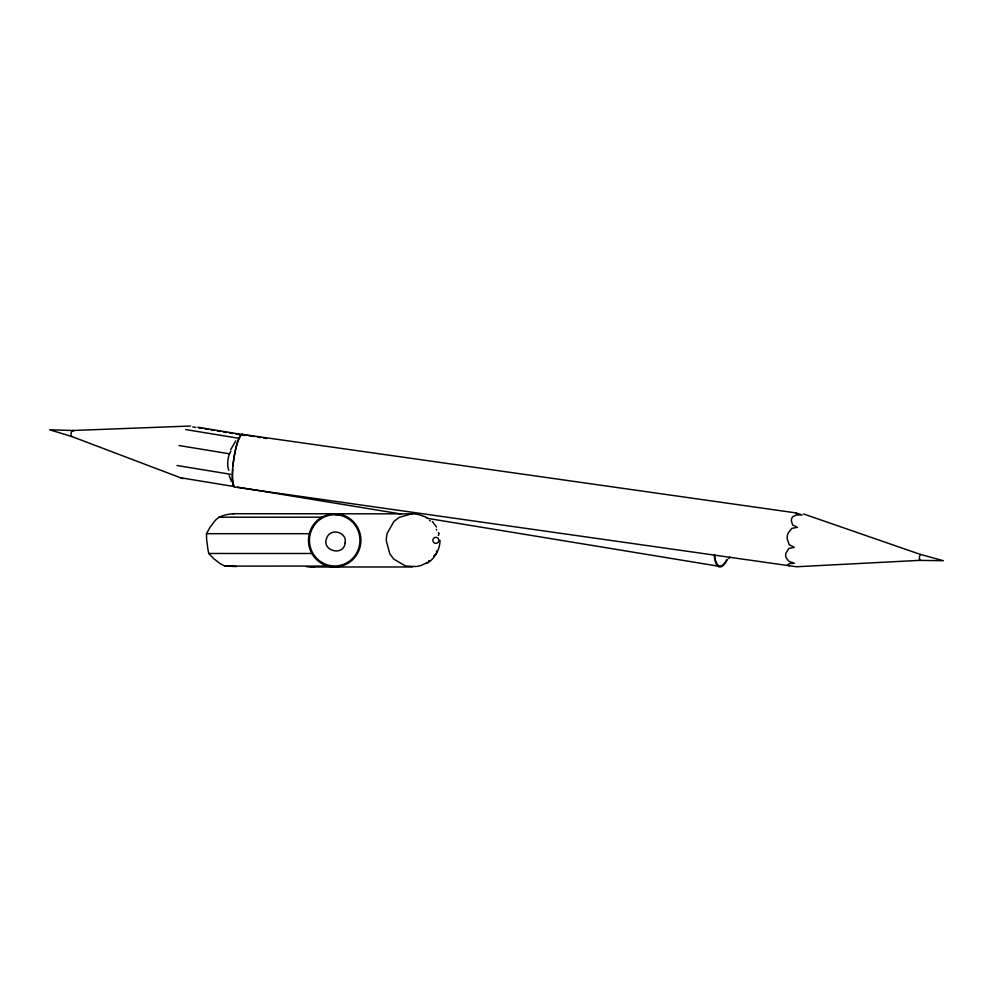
<?xml version="1.0" encoding="UTF-8"?>
<svg xmlns="http://www.w3.org/2000/svg" width="993" height="993" viewBox="0 0 993 993"><rect width="100%" height="100%" fill="white"/><g stroke="black" fill="none" stroke-linecap="round" stroke-linejoin="round"><path stroke-width="1.49" d="M230.885 451.132C227.682 456.495 226.689 464.538 228.8 470.446M345.142 542.836C347.327 532.062 330.421 527.556 326.846 537.784C320.727 550.805 343.876 557.036 345.167 542.761M438.434 535.463L439.154 533.452L438.347 532.682M309.344 533.688L309.382 533.452A26.637 26.203 -90 0 1 321.583 517.279L327.913 514.61L334.691 513.704L341.468 514.61A26.637 26.203 -90 0 1 360 547.242A26.637 26.203 90 0 1 311.988 553.66L311.926 553.486A26.228 25.806 90 0 1 309.344 533.688L206.482 533.688L210.168 527.022A9.247 1.316 -52 0 0 214.339 521.511C218.696 515.814 225.746 514.523 232.871 513.704L413.473 513.853M440.048 540.341C439.887 549.663 434.909 558.538 426.94 563.416M436.423 552.009L436.635 550.879M236.384 566.531L224.815 566.047L219.763 563.416A9.247 1.005 37.1 0 0 214.339 559.183L208.778 553.66L207.549 547.242A9.247 1.638 82.4 0 0 206.656 540.341L206.482 533.688M919.965 559.481L919.444 560.375L796.448 566.755L234.894 487.104A26.637 4.965 -81.9 0 1 233.951 457.425A26.637 4.965 -81.9 0 1 243.248 435.207M230.686 449.63L235.8 440.83M787.648 564.818L789.733 563.478L794.412 563.292L788.951 561.33L786.319 558.054A9.247 7.025 20.9 0 1 786.257 552.617L788.814 548.446L794.239 547.342L789.137 544.598L787.375 539.447A9.247 9.049 -53.9 0 1 788.479 532.608L791.731 528.413L797.453 527.308L792.588 524.962L791.384 520.742A12.115 7.547 -0.6 0 1 792.997 516.521L796.398 514.957L802.183 514.933L795.989 512.909A9.247 0.894 9.1 0 0 797.168 513.778M728.85 558.625L729.88 557.073M433.693 556.055L435.133 554.677M435.542 554.317L436.436 553.486M421.082 565.526L416.874 566.432M421.491 565.302L425.538 563.416M789.497 565.476L788.827 565.675A9.247 0.894 9.1 0 1 787.648 564.818M412.443 513.704L399.335 517.279A12.115 1.316 -37.1 0 0 393.911 521.511L387.121 533.452A9.247 1.638 -82.4 0 0 386.227 540.341L389.74 553.66A9.247 1.316 52 0 0 393.911 559.183L405.653 566.072L416.042 566.531M190.569 426.022L72.563 430.503L49.65 429.795L71.695 436.486L182.898 478.663M335.324 514.622L341.468 514.61M218.708 517.204L321.757 517.204M208.865 553.486L311.926 553.486M327.913 566.072L225.274 566.109M310.623 566.978L412.443 566.978M416.874 514.312L420.039 514.945M415.707 514.163L414.565 514.014M232.871 513.704L233.74 513.828M242.056 434.338L795.989 512.909M197.855 427.213L254.345 436.51M257.398 437.007L260.451 437.503M263.505 438.012L266.558 438.509M192.766 426.916L195.82 427.412M198.885 427.921L201.939 428.43M205.005 428.926L208.071 429.435M211.124 429.932L214.19 430.441M217.244 430.937L220.309 431.446M223.363 431.943L226.429 432.451M229.495 432.948L232.548 433.457M235.614 433.966L244.787 435.468M185.567 429.547L239.127 438.347M179.05 445.534L229.557 453.826M177.039 465.506L230.599 474.306M180.701 477.77L234.261 486.57M237.327 487.079L401.06 514.002M427.064 518.284L717.802 566.084M425.699 516.956L426.978 517.837M425.141 516.794L423.167 516.124M803.61 513.989L920.263 554.367L943.35 560.71L919.444 560.375L919.406 556.614L920.387 554.466M422.422 515.851L420.858 515.255M429.609 520.406L430.267 520.953M432.365 521.511L436.535 527.022M436.25 529.319L436.622 530.014M231.518 481.493L229.172 475.585M314.719 566.655A26.637 26.203 -90 0 1 306.514 566.655M438.844 540.341A3.029 2.979 -90 0 1 434.599 543.097A3.029 2.979 -90 0 1 433.941 538.02A3.029 2.979 -90 0 1 438.745 539.559M426.357 562.721A9.247 1.005 -37.1 0 1 426.791 562.373M428.604 560.933A9.247 1.005 -37.1 0 1 429.075 560.573M233.889 485.304A25.657 4.779 -81.9 0 1 233.07 482.797M232.871 481.63A25.657 4.779 -81.9 0 1 232.784 469.019M233.02 466.151A25.657 4.779 -81.9 0 1 235.726 449.308M236.011 448.141A25.657 4.779 -81.9 0 1 240.554 436.212M727.472 559.27A26.637 8.875 -80.7 0 1 714.24 555.273M71.968 436.386A3.029 1.005 -80.7 0 1 71.248 432.725A3.029 1.005 -80.7 0 1 73.159 431.384M726.764 559.717A25.657 8.552 -80.7 0 1 714.6 554.739M312.832 527.519A25.657 25.247 90 0 0 334.691 565.998A25.657 25.247 90 0 0 356.549 527.519A25.657 25.247 90 0 0 312.832 527.519"/></g></svg>
